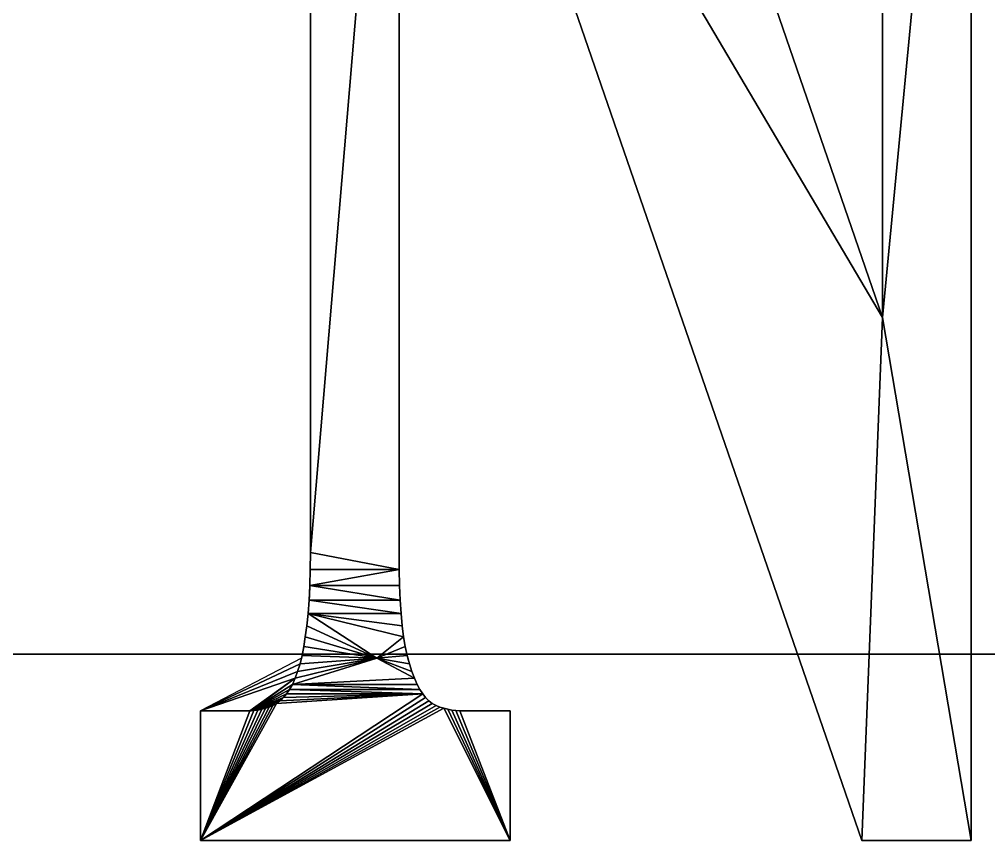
# Model space of a CAD drawing. Header units: inches. Extents: x 62 to 1153, y 3 to 780.
# Drawn here: x 94.055 to 97.991, y 31.263 to 34.597 of the extents above; entities that cross this region are included whole.
import ezdxf

# ---------------------------------------------------------------- set-up
doc = ezdxf.new("R2010")
doc.units = ezdxf.units.IN
doc.header["$MEASUREMENT"] = 0
doc.layers.add('Base', color=3, linetype='Continuous')
doc.layers.add('Main_Gear', color=4, linetype='Continuous')

msp = doc.modelspace()

# ---------------------------------------------------------------- linework, layer by layer
at = {"layer": 'Base'}
for points in [[(97.56, 33.3875, -43), (95.858, 38.3265, -43), (95.598, 36.7085, -43)], [(95.858, 38.3265, -44), (95.858, 38.3265, -43), (97.56, 33.3875, -43)], [(97.56, 33.3875, -43), (97.56, 33.3875, -44), (95.858, 38.3265, -44)], [(95.237, 37.2005, -44), (95.237, 32.4325, -44), (95.237, 37.2005, -43)], [(95.237, 37.2005, -43), (95.237, 32.4325, -43), (95.598, 36.7085, -43)], [(95.237, 32.4325, -44), (95.237, 32.4325, -43), (95.237, 37.2005, -43)], [(97.56, 33.3875, -43), (97.56, 37.2005, -43), (97.56, 33.3875, -44)], [(97.56, 37.2005, -44), (97.56, 33.3875, -44), (97.56, 37.2005, -43)], [(97.56, 37.2005, -43), (97.56, 33.3875, -43), (97.92, 37.1575, -43)], [(97.92, 37.1575, -43), (97.56, 33.3875, -43), (97.92, 31.2635, -43)], [(97.92, 37.1575, -44), (97.92, 37.1575, -43), (97.92, 34.3075, -44)], [(97.92, 37.1575, -43), (97.92, 31.2635, -43), (97.92, 34.3075, -44)], [(95.598, 32.3635, -43), (95.598, 36.7085, -43), (95.237, 32.4325, -43)], [(95.598, 36.7085, -43), (95.598, 36.7085, -44), (97.477, 31.2635, -43)], [(97.477, 31.2635, -44), (97.477, 31.2635, -43), (95.598, 36.7085, -44)], [(95.598, 36.7085, -43), (97.477, 31.2635, -43), (97.56, 33.3875, -43)], [(95.598, 36.7085, -43), (95.598, 32.3635, -43), (95.598, 32.3635, -44)], [(95.598, 36.7085, -43), (95.598, 32.3635, -44), (95.598, 36.7085, -44)], [(97.92, 31.2635, -43), (97.92, 31.2635, -44), (97.92, 34.3075, -44)], [(97.477, 31.2635, -43), (97.92, 31.2635, -43), (97.56, 33.3875, -43)], [(95.237, 32.4325, -43), (95.236, 32.3635, -43), (95.598, 32.3635, -43)], [(95.237, 32.4325, -44), (95.236, 32.3635, -44), (95.236, 32.3635, -43)], [(95.237, 32.4325, -44), (95.236, 32.3635, -43), (95.237, 32.4325, -43)], [(95.598, 32.3635, -43), (95.235, 32.2995, -43), (95.599, 32.2995, -43)], [(95.236, 32.3635, -43), (95.235, 32.2995, -43), (95.598, 32.3635, -43)], [(95.236, 32.3635, -44), (95.235, 32.2995, -44), (95.235, 32.2995, -43)], [(95.236, 32.3635, -44), (95.235, 32.2995, -43), (95.236, 32.3635, -43)], [(95.598, 32.3635, -44), (95.598, 32.3635, -43), (95.599, 32.2995, -43)], [(95.598, 32.3635, -44), (95.599, 32.2995, -43), (95.599, 32.2995, -44)], [(95.232, 32.2395, -43), (95.602, 32.2395, -43), (95.235, 32.2995, -43)], [(95.235, 32.2995, -43), (95.233, 32.2595, -44), (95.232, 32.2395, -43)], [(95.235, 32.2995, -44), (95.233, 32.2595, -44), (95.235, 32.2995, -43)], [(95.599, 32.2995, -43), (95.235, 32.2995, -43), (95.602, 32.2395, -43)], [(95.599, 32.2995, -43), (95.602, 32.2395, -43), (95.602, 32.2395, -44)], [(95.599, 32.2995, -43), (95.602, 32.2395, -44), (95.599, 32.2995, -44)], [(95.228, 32.1855, -43), (95.605, 32.1855, -43), (95.232, 32.2395, -43)], [(95.232, 32.2395, -44), (95.228, 32.1855, -43), (95.232, 32.2395, -43)], [(95.232, 32.2395, -44), (95.228, 32.1855, -44), (95.228, 32.1855, -43)], [(95.232, 32.2395, -44), (95.232, 32.2395, -43), (95.233, 32.2595, -44)], [(95.602, 32.2395, -43), (95.232, 32.2395, -43), (95.605, 32.1855, -43)], [(95.602, 32.2395, -44), (95.602, 32.2395, -43), (95.605, 32.1855, -43)], [(95.605, 32.1855, -43), (95.605, 32.1855, -44), (95.602, 32.2395, -44)], [(95.223, 32.1355, -43), (95.507, 32.0035, -43), (95.228, 32.1855, -43)], [(95.223, 32.1355, -44), (95.223, 32.1355, -43), (95.228, 32.1855, -43)], [(95.228, 32.1855, -44), (95.223, 32.1355, -44), (95.228, 32.1855, -43)], [(95.615, 32.0905, -43), (95.228, 32.1855, -43), (95.507, 32.0035, -43)], [(95.61, 32.1355, -43), (95.605, 32.1855, -43), (95.228, 32.1855, -43)], [(95.615, 32.0905, -43), (95.61, 32.1355, -43), (95.228, 32.1855, -43)], [(95.605, 32.1855, -44), (95.605, 32.1855, -43), (95.61, 32.1355, -43)], [(95.61, 32.1355, -44), (95.605, 32.1855, -44), (95.61, 32.1355, -43)], [(95.223, 32.1355, -43), (95.216, 32.0905, -43), (95.507, 32.0035, -43)], [(95.216, 32.0905, -43), (95.223, 32.1355, -43), (95.216, 32.0905, -44)], [(95.223, 32.1355, -43), (95.223, 32.1355, -44), (95.216, 32.0905, -44)], [(95.61, 32.1355, -43), (95.615, 32.0905, -43), (95.61, 32.1355, -44)], [(95.615, 32.0905, -44), (95.61, 32.1355, -44), (95.615, 32.0905, -43)], [(95.21, 32.0515, -43), (95.507, 32.0035, -43), (95.216, 32.0905, -43)], [(95.216, 32.0905, -44), (95.21, 32.0515, -44), (95.216, 32.0905, -43)], [(95.21, 32.0515, -43), (95.216, 32.0905, -43), (95.21, 32.0515, -44)], [(95.622, 32.0515, -43), (95.615, 32.0905, -43), (95.507, 32.0035, -43)], [(95.622, 32.0515, -44), (95.615, 32.0905, -44), (95.622, 32.0515, -43)], [(95.615, 32.0905, -43), (95.622, 32.0515, -43), (95.615, 32.0905, -44)], [(95.21, 32.0515, -43), (95.203, 32.0145, -43), (95.507, 32.0035, -43)], [(95.203, 32.0145, -43), (95.21, 32.0515, -43), (95.2096, 32.0495, -44)], [(95.203, 32.0145, -44), (95.203, 32.0145, -43), (95.2096, 32.0495, -44)], [(95.21, 32.0515, -44), (95.2096, 32.0495, -44), (95.21, 32.0515, -43)], [(95.63, 32.0145, -43), (95.622, 32.0515, -43), (95.507, 32.0035, -43)], [(95.63, 32.0145, -43), (95.63, 32.0145, -44), (95.622, 32.0515, -43)], [(95.622, 32.0515, -43), (95.63, 32.0145, -44), (95.622, 32.0515, -44)], [(95.2004, 32.0035, -44), (94.79, 31.7905, -44), (95.195, 31.9815, -44)], [(95.175, 31.9225, -43), (95.164, 31.8975, -43), (95.507, 32.0035, -43)], [(95.507, 32.0035, -43), (95.164, 31.8975, -43), (95.659, 31.9225, -43)], [(95.185, 31.9505, -43), (95.175, 31.9225, -43), (95.507, 32.0035, -43)], [(95.195, 31.9815, -43), (95.185, 31.9505, -43), (95.507, 32.0035, -43)], [(95.203, 32.0145, -43), (95.195, 31.9815, -43), (95.507, 32.0035, -43)], [(95.195, 31.9815, -43), (95.203, 32.0145, -43), (95.2004, 32.0035, -44)], [(95.2004, 32.0035, -44), (95.195, 31.9815, -44), (95.195, 31.9815, -43)], [(95.203, 32.0145, -44), (95.2004, 32.0035, -44), (95.203, 32.0145, -43)], [(95.639, 31.9815, -43), (95.63, 32.0145, -43), (95.507, 32.0035, -43)], [(95.649, 31.9505, -43), (95.639, 31.9815, -43), (95.507, 32.0035, -43)], [(95.649, 31.9505, -43), (95.507, 32.0035, -43), (95.659, 31.9225, -43)], [(95.639, 31.9815, -43), (95.633, 32.0035, -44), (95.63, 32.0145, -43)], [(95.63, 32.0145, -44), (95.63, 32.0145, -43), (95.633, 32.0035, -44)], [(95.639, 31.9815, -44), (95.633, 32.0035, -44), (95.639, 31.9815, -43)], [(95.195, 31.9815, -44), (94.79, 31.7905, -44), (95.185, 31.9505, -44)], [(95.185, 31.9505, -43), (95.195, 31.9815, -43), (95.185, 31.9505, -44)], [(95.195, 31.9815, -44), (95.185, 31.9505, -44), (95.195, 31.9815, -43)], [(95.649, 31.9505, -43), (95.649, 31.9505, -44), (95.639, 31.9815, -43)], [(95.639, 31.9815, -44), (95.639, 31.9815, -43), (95.649, 31.9505, -44)], [(95.185, 31.9505, -44), (94.79, 31.7905, -44), (95.175, 31.9225, -44)], [(95.185, 31.9505, -44), (95.175, 31.9225, -43), (95.185, 31.9505, -43)], [(95.175, 31.9225, -43), (95.185, 31.9505, -44), (95.175, 31.9225, -44)], [(95.649, 31.9505, -43), (95.659, 31.9225, -43), (95.659, 31.9225, -44)], [(95.649, 31.9505, -44), (95.649, 31.9505, -43), (95.659, 31.9225, -44)], [(94.79, 31.7905, -44), (94.991, 31.7905, -44), (95.175, 31.9225, -44)], [(94.991, 31.7905, -44), (94.995, 31.7907, -44), (95.175, 31.9225, -44)], [(95.164, 31.8975, -44), (95.175, 31.9225, -44), (94.995, 31.7907, -44)], [(95.152, 31.8775, -44), (95.164, 31.8975, -44), (94.995, 31.7907, -44)], [(95.152, 31.8775, -43), (95.681, 31.8775, -43), (95.164, 31.8975, -43)], [(95.164, 31.8975, -43), (95.164, 31.8975, -44), (95.152, 31.8775, -43)], [(95.152, 31.8775, -44), (95.152, 31.8775, -43), (95.164, 31.8975, -44)], [(95.659, 31.9225, -43), (95.164, 31.8975, -43), (95.67, 31.8975, -43)], [(95.175, 31.9225, -44), (95.164, 31.8975, -44), (95.175, 31.9225, -43)], [(95.164, 31.8975, -43), (95.175, 31.9225, -43), (95.164, 31.8975, -44)], [(95.67, 31.8975, -43), (95.164, 31.8975, -43), (95.681, 31.8775, -43)], [(95.659, 31.9225, -44), (95.659, 31.9225, -43), (95.67, 31.8975, -43)], [(95.67, 31.8975, -43), (95.67, 31.8975, -44), (95.659, 31.9225, -44)], [(95.681, 31.8775, -44), (95.67, 31.8975, -43), (95.681, 31.8775, -43)], [(95.67, 31.8975, -44), (95.67, 31.8975, -43), (95.681, 31.8775, -44)], [(94.79, 31.2635, -43), (95.693, 31.8595, -43), (95.099, 31.8205, -43)], [(95.705, 31.8445, -43), (95.693, 31.8595, -43), (94.79, 31.2635, -43)], [(95.718, 31.8315, -43), (95.705, 31.8445, -43), (94.79, 31.2635, -43)], [(95.14, 31.8595, -44), (95.152, 31.8775, -44), (94.995, 31.7907, -44)], [(95.127, 31.8445, -44), (95.14, 31.8595, -44), (94.995, 31.7907, -44)], [(95.123, 31.8408, -44), (95.127, 31.8445, -44), (94.995, 31.7907, -44)], [(95.113, 31.8315, -43), (95.099, 31.8205, -43), (95.693, 31.8595, -43)], [(95.127, 31.8445, -43), (95.113, 31.8315, -43), (95.693, 31.8595, -43)], [(95.113, 31.8315, -43), (95.127, 31.8445, -43), (95.123, 31.8408, -44)], [(95.127, 31.8445, -44), (95.123, 31.8408, -44), (95.127, 31.8445, -43)], [(95.127, 31.8445, -43), (95.693, 31.8595, -43), (95.14, 31.8595, -43)], [(95.14, 31.8595, -43), (95.14, 31.8595, -44), (95.127, 31.8445, -43)], [(95.127, 31.8445, -44), (95.127, 31.8445, -43), (95.14, 31.8595, -44)], [(95.14, 31.8595, -43), (95.693, 31.8595, -43), (95.152, 31.8775, -43)], [(95.152, 31.8775, -44), (95.14, 31.8595, -43), (95.152, 31.8775, -43)], [(95.14, 31.8595, -43), (95.152, 31.8775, -44), (95.14, 31.8595, -44)], [(95.681, 31.8775, -43), (95.152, 31.8775, -43), (95.693, 31.8595, -43)], [(95.693, 31.8595, -44), (95.681, 31.8775, -44), (95.693, 31.8595, -43)], [(95.681, 31.8775, -43), (95.693, 31.8595, -43), (95.681, 31.8775, -44)], [(95.693, 31.8595, -44), (95.693, 31.8595, -43), (95.705, 31.8445, -43)], [(95.705, 31.8445, -43), (95.705, 31.8445, -44), (95.693, 31.8595, -44)], [(95.705, 31.8445, -44), (95.705, 31.8445, -43), (95.718, 31.8315, -44)], [(95.718, 31.8315, -43), (95.718, 31.8315, -44), (95.705, 31.8445, -43)], [(95.732, 31.8205, -43), (95.718, 31.8315, -43), (94.79, 31.2635, -43)], [(95.099, 31.8205, -43), (95.084, 31.8125, -43), (94.79, 31.2635, -43)], [(95.732, 31.8205, -43), (94.79, 31.2635, -43), (95.747, 31.8125, -43)], [(95.084, 31.8125, -43), (95.069, 31.8055, -43), (94.79, 31.2635, -43)], [(95.763, 31.8055, -43), (95.747, 31.8125, -43), (94.79, 31.2635, -43)], [(95.069, 31.8055, -43), (95.054, 31.8005, -43), (94.79, 31.2635, -43)], [(94.79, 31.2635, -43), (95.779, 31.8005, -43), (95.763, 31.8055, -43)], [(95.113, 31.8315, -44), (95.123, 31.8408, -44), (94.995, 31.7907, -44)], [(95.099, 31.8205, -44), (95.113, 31.8315, -44), (94.995, 31.7907, -44)], [(95.084, 31.8125, -44), (95.099, 31.8205, -44), (94.995, 31.7907, -44)], [(95.069, 31.8055, -44), (95.084, 31.8125, -44), (94.995, 31.7907, -44)], [(94.995, 31.7907, -44), (95.054, 31.8005, -44), (95.069, 31.8055, -44)], [(95.069, 31.8055, -44), (95.054, 31.8005, -44), (95.069, 31.8055, -43)], [(95.054, 31.8005, -43), (95.069, 31.8055, -43), (95.054, 31.8005, -44)], [(95.069, 31.8055, -44), (95.069, 31.8055, -43), (95.084, 31.8125, -43)], [(95.084, 31.8125, -44), (95.069, 31.8055, -44), (95.084, 31.8125, -43)], [(95.099, 31.8205, -44), (95.084, 31.8125, -43), (95.099, 31.8205, -43)], [(95.099, 31.8205, -44), (95.084, 31.8125, -44), (95.084, 31.8125, -43)], [(95.099, 31.8205, -44), (95.099, 31.8205, -43), (95.113, 31.8315, -43)], [(95.113, 31.8315, -44), (95.099, 31.8205, -44), (95.113, 31.8315, -43)], [(95.123, 31.8408, -44), (95.113, 31.8315, -44), (95.113, 31.8315, -43)], [(95.732, 31.8205, -44), (95.718, 31.8315, -44), (95.732, 31.8205, -43)], [(95.718, 31.8315, -43), (95.732, 31.8205, -43), (95.718, 31.8315, -44)], [(95.747, 31.8125, -43), (95.747, 31.8125, -44), (95.732, 31.8205, -43)], [(95.732, 31.8205, -44), (95.732, 31.8205, -43), (95.747, 31.8125, -44)], [(95.763, 31.8055, -44), (95.747, 31.8125, -44), (95.763, 31.8055, -43)], [(95.747, 31.8125, -43), (95.763, 31.8055, -43), (95.747, 31.8125, -44)], [(95.763, 31.8055, -43), (95.779, 31.8005, -43), (95.779, 31.8005, -44)], [(95.763, 31.8055, -43), (95.779, 31.8005, -44), (95.763, 31.8055, -44)], [(95.039, 31.7965, -43), (94.79, 31.2635, -43), (95.054, 31.8005, -43)], [(94.79, 31.2635, -43), (96.048, 31.2635, -43), (95.779, 31.8005, -43)], [(95.023, 31.7935, -43), (94.79, 31.2635, -43), (95.039, 31.7965, -43)], [(95.023, 31.7935, -43), (95.007, 31.7915, -43), (94.79, 31.2635, -43)], [(95.007, 31.7915, -43), (94.991, 31.7905, -43), (94.79, 31.2635, -43)], [(94.79, 31.7905, -43), (94.79, 31.2635, -43), (94.991, 31.7905, -43)], [(94.991, 31.7905, -43), (94.991, 31.7905, -44), (94.79, 31.7905, -43)], [(94.79, 31.7905, -44), (94.79, 31.7905, -43), (94.991, 31.7905, -44)], [(94.79, 31.2635, -43), (94.79, 31.7905, -43), (94.79, 31.2635, -44)], [(94.79, 31.7905, -43), (94.79, 31.7905, -44), (94.79, 31.2635, -44)], [(94.991, 31.7905, -43), (95.007, 31.7915, -43), (94.995, 31.7907, -44)], [(94.995, 31.7907, -44), (94.991, 31.7905, -44), (94.991, 31.7905, -43)], [(94.995, 31.7907, -44), (95.039, 31.7965, -44), (95.054, 31.8005, -44)], [(94.995, 31.7907, -44), (95.023, 31.7935, -44), (95.039, 31.7965, -44)], [(94.995, 31.7907, -44), (95.007, 31.7915, -44), (95.023, 31.7935, -44)], [(95.007, 31.7915, -44), (94.995, 31.7907, -44), (95.007, 31.7915, -43)], [(95.007, 31.7915, -44), (95.007, 31.7915, -43), (95.023, 31.7935, -43)], [(95.023, 31.7935, -43), (95.023, 31.7935, -44), (95.007, 31.7915, -44)], [(95.039, 31.7965, -44), (95.023, 31.7935, -43), (95.039, 31.7965, -43)], [(95.023, 31.7935, -44), (95.023, 31.7935, -43), (95.039, 31.7965, -44)], [(95.054, 31.8005, -43), (95.054, 31.8005, -44), (95.039, 31.7965, -43)], [(95.039, 31.7965, -44), (95.039, 31.7965, -43), (95.054, 31.8005, -44)], [(95.779, 31.8005, -44), (95.779, 31.8005, -43), (95.795, 31.7965, -43)], [(95.779, 31.8005, -44), (95.795, 31.7965, -43), (95.795, 31.7965, -44)], [(95.795, 31.7965, -43), (95.779, 31.8005, -43), (96.048, 31.2635, -43)], [(95.795, 31.7965, -44), (95.795, 31.7965, -43), (95.811, 31.7935, -43)], [(95.795, 31.7965, -44), (95.811, 31.7935, -43), (95.811, 31.7935, -44)], [(95.811, 31.7935, -43), (95.795, 31.7965, -43), (96.048, 31.2635, -43)], [(95.811, 31.7935, -44), (95.811, 31.7935, -43), (95.828, 31.7915, -43)], [(95.811, 31.7935, -44), (95.828, 31.7915, -43), (95.828, 31.7915, -44)], [(95.828, 31.7915, -43), (95.811, 31.7935, -43), (96.048, 31.2635, -43)], [(95.828, 31.7915, -44), (95.828, 31.7915, -43), (95.844, 31.7905, -43)], [(95.828, 31.7915, -44), (95.844, 31.7905, -43), (95.844, 31.7905, -44)], [(95.844, 31.7905, -43), (95.828, 31.7915, -43), (96.048, 31.2635, -43)], [(95.844, 31.7905, -44), (95.844, 31.7905, -43), (96.048, 31.7905, -43)], [(95.844, 31.7905, -44), (96.048, 31.7905, -43), (96.048, 31.7905, -44)], [(96.048, 31.7905, -43), (95.844, 31.7905, -43), (96.048, 31.2635, -43)], [(96.048, 31.7905, -44), (96.048, 31.7905, -43), (96.048, 31.2635, -43)], [(96.048, 31.7905, -44), (96.048, 31.2635, -43), (96.048, 31.2635, -44)], [(94.79, 31.2635, -44), (96.048, 31.2635, -44), (94.79, 31.2635, -43)], [(96.048, 31.2635, -44), (96.048, 31.2635, -43), (94.79, 31.2635, -43)], [(97.92, 31.2635, -44), (97.477, 31.2635, -43), (97.477, 31.2635, -44)], [(97.92, 31.2635, -44), (97.92, 31.2635, -43), (97.477, 31.2635, -43)]]:
    msp.add_3dface(points, dxfattribs=at)
at = {"layer": 'Main_Gear'}
for points in [[(98.7939, 32.0203, -7.4682), (92.5939, 32.0203, -11.4682), (98.7939, 32.0203, -11.4682)], [(92.5939, 32.0203, -11.4682), (98.7939, 32.0203, -7.4682), (92.5939, 32.0203, -7.4682)]]:
    msp.add_3dface(points, dxfattribs=at)

doc.saveas('drawing.dxf')
